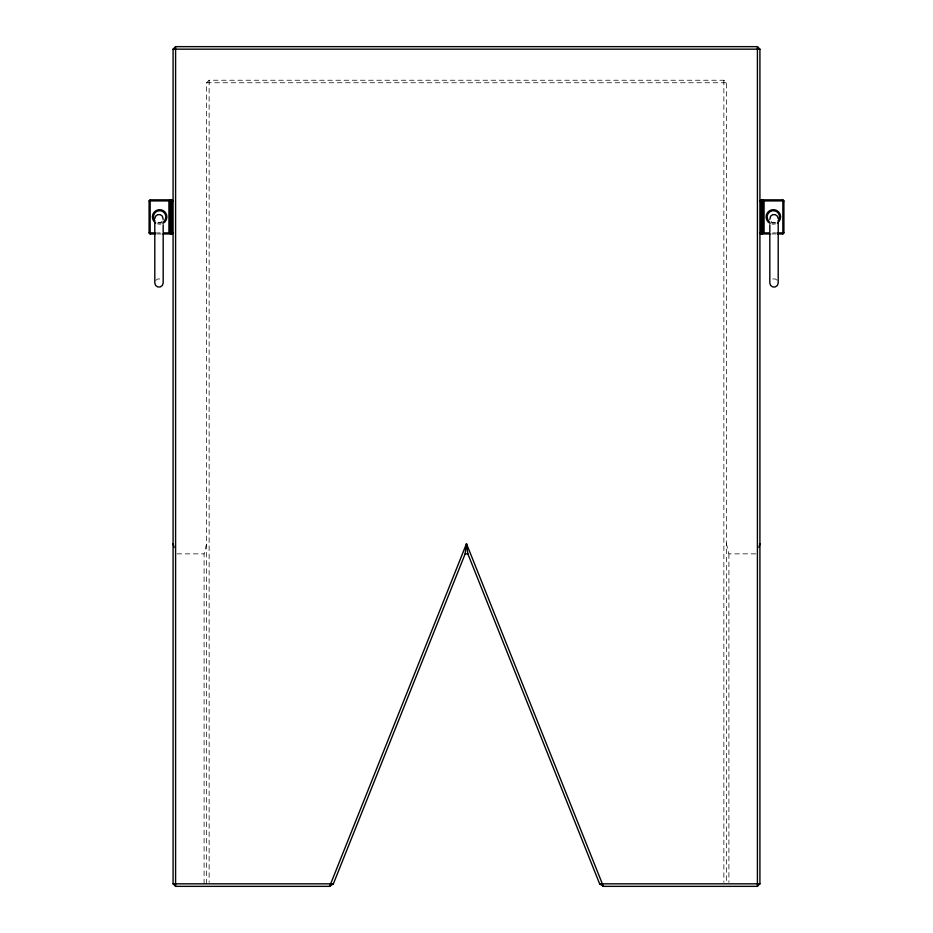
<?xml version="1.0" encoding="UTF-8"?>
<svg xmlns="http://www.w3.org/2000/svg" width="933" height="933" viewBox="0 0 933 933"><rect width="100%" height="100%" fill="white"/><g stroke="black" fill="none" stroke-linecap="round" stroke-linejoin="round"><path stroke-width="0.7" stroke-dasharray="4.67 3.5" d="M204.094 883.831L204.094 553.864L206.613 543.682M206.613 883.831L206.613 82.757L209.132 80.238L723.868 80.238L726.387 82.757L726.387 883.831M162.377 221.133L160.289 222.66L157.7 222.66M155.601 280.483L157.7 278.955L160.289 278.955M206.613 82.757L726.387 82.757M775.3 222.66L772.711 222.66L770.623 221.133M157.374 232.9L160.266 232.9M772.734 232.9L775.626 232.9M157.117 233.95L161.292 233.95M771.708 233.95L775.883 233.95M772.711 278.955L775.3 278.955L777.399 280.483M177.025 553.864L204.094 553.864M726.387 543.682L728.906 553.864L755.975 553.864M728.906 553.864L728.906 882.373M723.868 80.238L723.868 882.373M209.132 80.238L209.132 882.373M775.323 222.777A6.193 6.193 0 0 1 770.6 222.451M775.661 223.792A7.266 7.266 0 0 1 771.918 224.025M162.4 222.451A6.193 6.193 0 0 1 157.677 222.777M161.082 224.025A7.266 7.266 0 0 1 157.339 223.792"/><path stroke-width="1.4" d="M465.147 553.864L466.5 543.682L603.348 886.35L757.409 886.35L759.917 883.831L759.917 49.169L757.409 46.65L175.591 46.65L173.083 49.169L173.083 883.831L175.591 886.35L329.652 886.35L333.373 883.831L465.147 553.864L467.853 553.864L599.627 883.831L603.348 886.35M758.972 547.508L759.917 543.682M154.796 218.66L155.601 216.188L157.7 214.66L160.289 214.66L162.377 216.188L163.182 219.36M329.652 886.35L466.5 543.682L467.853 553.864M149.093 200.91L150.143 199.849L172.022 199.849L173.083 200.91L149.093 200.91L149.093 232.9L150.143 233.95L155.718 233.95M171.042 199.849L169.981 200.91L169.981 232.9L171.042 233.95L171.042 199.849L168.931 200.91L168.931 232.9L171.042 233.95M162.68 233.95L172.022 233.95L173.083 232.9L163.147 232.9M783.907 200.91L782.857 199.849L760.978 199.849L759.917 200.91L783.907 200.91L783.907 232.9L782.857 233.95L777.282 233.95M761.958 233.95L763.019 232.9L763.019 200.91L761.958 199.849L761.958 233.95L764.069 232.9L764.069 200.91L761.958 199.849M173.083 49.169L759.917 49.169M149.093 232.9L155.928 232.9M769.853 232.9L759.917 232.9L760.978 233.95L770.32 233.95M777.072 232.9L783.907 232.9M173.083 883.831L333.373 883.831M599.627 883.831L759.917 883.831M778.204 218.66L777.399 216.188L775.3 214.66L772.711 214.66L770.623 216.188L769.818 219.36M173.083 543.682L174.028 547.508M782.857 199.849L782.857 233.95M778.204 222.975L778.204 231.909M778.204 234.731L778.204 282.956L777.399 285.416L775.3 286.944L772.711 286.944L770.623 285.416L769.818 282.956L769.818 234.731M769.818 224.806L769.818 231.909M760.978 199.849L760.978 233.95M757.409 46.65L757.409 886.35M175.591 46.65L175.591 886.35M172.022 199.849L172.022 233.95M163.182 224.806L163.182 231.909M163.182 234.731L163.182 282.956L162.377 285.416L160.289 286.944L157.7 286.944L155.601 285.416L154.796 282.956L154.796 234.731M154.796 222.975L154.796 231.909M150.143 199.849L150.143 233.95M769.259 221.553A6.193 6.193 0 0 1 768.71 212.806A6.193 6.193 0 0 1 777.457 212.257A6.193 6.193 0 0 1 777.994 221.004M770.122 223.407A7.266 7.266 0 0 1 767.521 212.584A7.266 7.266 0 0 1 778.623 211.908A7.266 7.266 0 0 1 777.364 222.964M155.006 221.004A6.193 6.193 0 0 1 155.543 212.257A6.193 6.193 0 0 1 164.29 212.806A6.193 6.193 0 0 1 163.742 221.553M155.636 222.964A7.266 7.266 0 0 1 154.377 211.908A7.266 7.266 0 0 1 165.479 212.584A7.266 7.266 0 0 1 162.878 223.407"/></g></svg>
